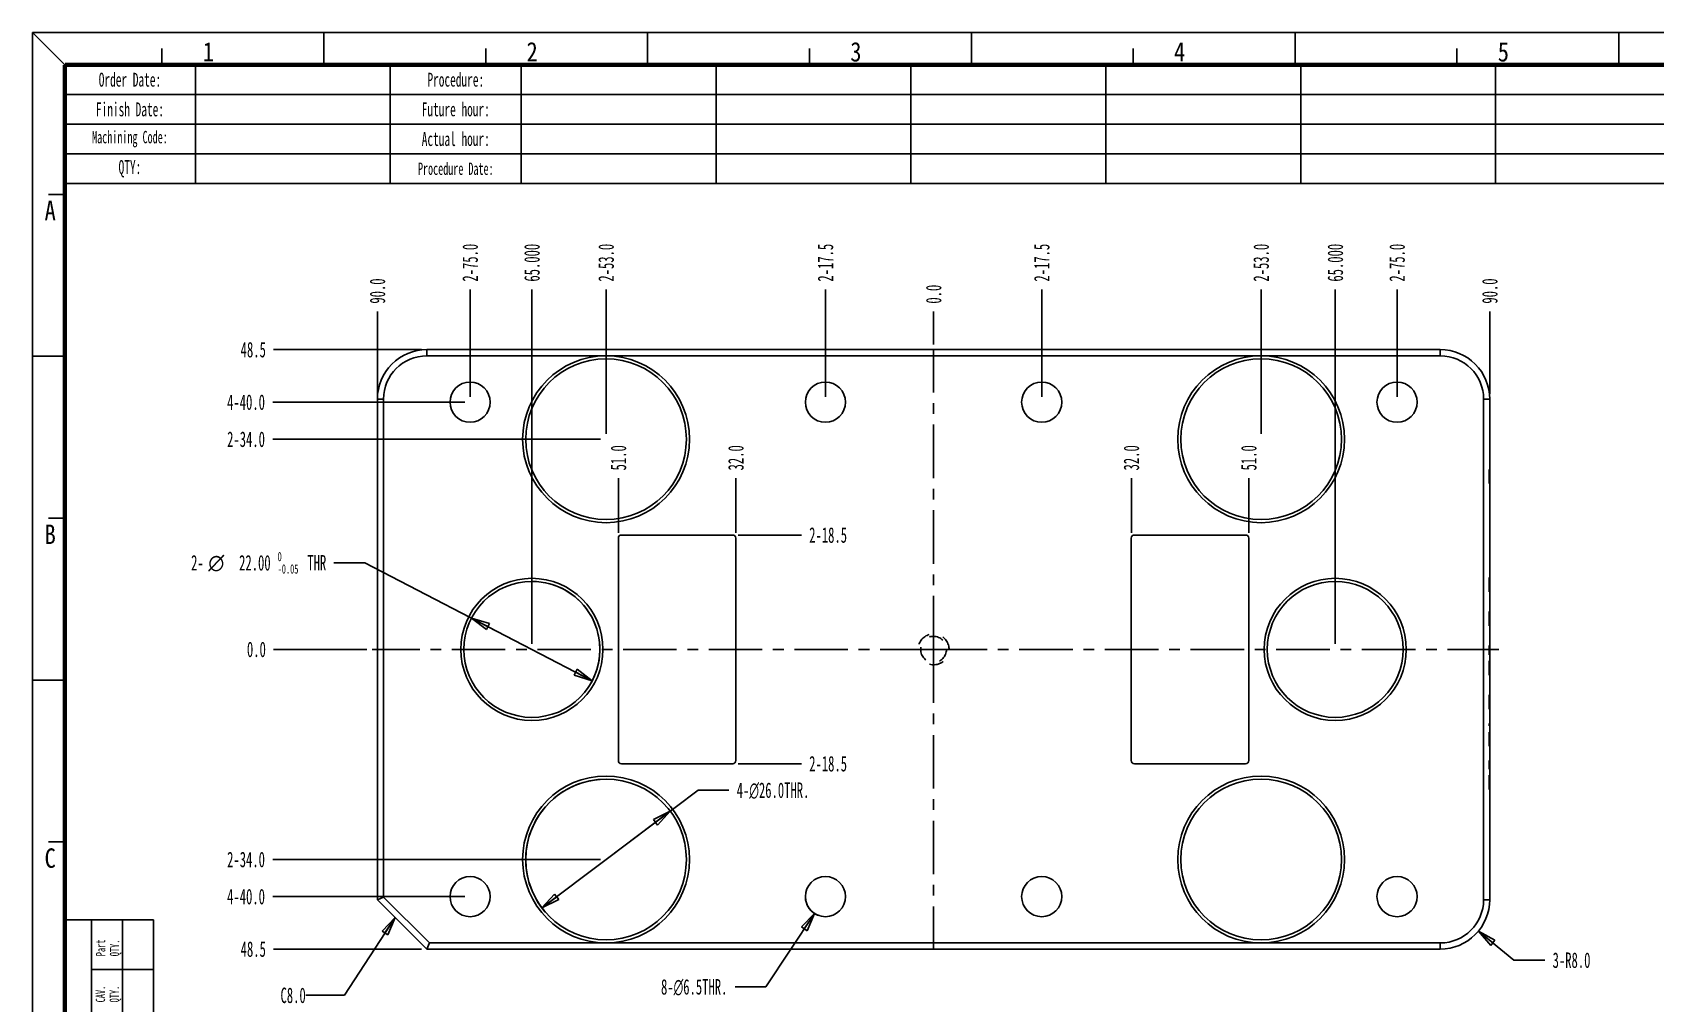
# Model space of a CAD drawing. Header units: millimetres. Extents: x 12 to 416, y 8 to 293.
# Drawn here: x 12.2 to 274.9, y 135.9 to 293.1 of the extents above; entities that cross this region are included whole.
import ezdxf
from ezdxf.enums import TextEntityAlignment as Align

# ---------------------------------------------------------------- set-up
doc = ezdxf.new("R2010")
doc.units = ezdxf.units.MM
doc.header["$LTSCALE"] = 23.1
doc.linetypes.add('CENTER', pattern=[0.6, 0.375, -0.075, 0.075, -0.075])
doc.linetypes.add('HIDDEN', pattern=[0.2, 0.1, -0.1])
doc.layers.get('0').update_dxf_attribs({"linetype": 'CONTINUOUS'})
for name, color, linetype in [('AXIS', 7, 'CONTINUOUS'), ('DEFAULT_2', 4, 'HIDDEN'), ('DIM', 7, 'CONTINUOUS'), ('NOTE', 7, 'CONTINUOUS')]:
    doc.layers.add(name, color=color, linetype=linetype)
doc.styles.get("Standard").update_dxf_attribs({"font": 'txt', "width": 0.6})
doc.styles.add('TEXTSTYLE_2', font='gdt', dxfattribs={"width": 0.6})
doc.styles.add('TEXTSTYLE_5', font='txt', dxfattribs={"width": 0.85})
doc.dimstyles.new('DIMSTYLE_1', dxfattribs={"dimtxt": 2.5, "dimasz": 3, "dimexe": 1.75, "dimexo": 0.875, "dimtad": 0, "dimtih": 1, "dimtoh": 1, "dimdec": 1, "dimzin": 0, "dimdsep": 46, "dimtxsty": 'STANDARD', "dimblk": 'CLOSED', "dimblk1": 'CLOSED', "dimblk2": 'CLOSED', "dimcen": 0.09, "dimadec": 0, "dimazin": 0, "dimtp": 0.3, "dimtm": 0.3, "dimtfac": 1, "dimtdec": 1, "dimtofl": 0, "dimtmove": 0, "dimatfit": 3, "dimldrblk": 'CLOSED', "dimfxl": 1, "dimtolj": 1, "dimtzin": 0, "dimarcsym": 0})
doc.dimstyles.new('DIMSTYLE_2', dxfattribs={"dimtxt": 2.5, "dimasz": 3, "dimexe": 1.75, "dimexo": 0.875, "dimtad": 0, "dimtih": 1, "dimtoh": 1, "dimdec": 1, "dimzin": 0, "dimdsep": 46, "dimtxsty": 'STANDARD', "dimblk": 'CLOSED', "dimblk1": 'CLOSED', "dimblk2": 'CLOSED', "dimcen": 0.09, "dimadec": 0, "dimazin": 0, "dimtp": 0.1, "dimtm": 0.1, "dimtfac": 1, "dimtdec": 1, "dimtofl": 0, "dimtmove": 0, "dimatfit": 3, "dimldrblk": 'CLOSED', "dimfxl": 1, "dimtolj": 1, "dimtzin": 0, "dimarcsym": 0})
doc.dimstyles.new('DIMSTYLE_3', dxfattribs={"dimtxt": 2.5, "dimasz": 3, "dimexe": 1.75, "dimexo": 0.875, "dimtad": 0, "dimtih": 1, "dimtoh": 1, "dimdec": 1, "dimzin": 0, "dimdsep": 46, "dimtxsty": 'STANDARD', "dimblk": 'CLOSED', "dimblk1": 'CLOSED', "dimblk2": 'CLOSED', "dimcen": 0.09, "dimadec": 0, "dimazin": 0, "dimtp": 0.2, "dimtm": 0.2, "dimtfac": 1, "dimtdec": 1, "dimtofl": 0, "dimtmove": 0, "dimatfit": 3, "dimldrblk": 'CLOSED', "dimfxl": 1, "dimtolj": 1, "dimtzin": 0, "dimarcsym": 0})
doc.dimstyles.new('DIMSTYLE_4', dxfattribs={"dimtxt": 2.5, "dimasz": 3, "dimexe": 1.75, "dimexo": 0.875, "dimtad": 0, "dimtih": 1, "dimtoh": 1, "dimdec": 3, "dimzin": 0, "dimdsep": 46, "dimtxsty": 'STANDARD', "dimblk": 'CLOSED', "dimblk1": 'CLOSED', "dimblk2": 'CLOSED', "dimcen": 0.09, "dimadec": 0, "dimazin": 0, "dimtp": 0.3, "dimtm": 0.3, "dimtfac": 1, "dimtdec": 3, "dimtofl": 0, "dimtmove": 0, "dimatfit": 3, "dimldrblk": 'CLOSED', "dimfxl": 1, "dimtolj": 1, "dimtzin": 0, "dimarcsym": 0})
doc.dimstyles.new('DIMSTYLE_5', dxfattribs={"dimtxt": 2.5, "dimasz": 3, "dimexe": 1.75, "dimexo": 0.875, "dimtad": 1, "dimdec": 1, "dimzin": 0, "dimdsep": 46, "dimtxsty": 'STANDARD', "dimblk": 'CLOSED', "dimblk1": 'CLOSED', "dimblk2": 'CLOSED', "dimcen": 0.09, "dimadec": 0, "dimazin": 0, "dimtp": 0.2, "dimtm": 0.2, "dimtfac": 1, "dimtdec": 1, "dimtofl": 0, "dimtmove": 0, "dimatfit": 3, "dimldrblk": 'CLOSED', "dimfxl": 1, "dimtolj": 1, "dimtzin": 0, "dimarcsym": 0})
doc.dimstyles.new('DIMSTYLE_6', dxfattribs={"dimtxt": 2.5, "dimasz": 3, "dimexe": 1.75, "dimexo": 0.875, "dimtad": 1, "dimdec": 1, "dimzin": 0, "dimdsep": 46, "dimtxsty": 'STANDARD', "dimblk": 'CLOSED', "dimblk1": 'CLOSED', "dimblk2": 'CLOSED', "dimcen": 0.09, "dimadec": 0, "dimazin": 0, "dimtp": 0.2, "dimtm": 0.2, "dimtfac": 1, "dimtdec": 1, "dimtofl": 0, "dimtmove": 0, "dimatfit": 3, "dimldrblk": 'CLOSED', "dimfxl": 1, "dimtolj": 1, "dimtzin": 0, "dimarcsym": 0})
doc.dimstyles.new('DIMSTYLE_7', dxfattribs={"dimtxt": 2.5, "dimasz": 3, "dimexe": 1.75, "dimexo": 0.875, "dimtad": 1, "dimzin": 0, "dimdsep": 46, "dimtxsty": 'STANDARD', "dimblk": 'CLOSED', "dimblk1": 'CLOSED', "dimblk2": 'CLOSED', "dimcen": 0.09, "dimadec": 0, "dimazin": 0, "dimtol": 1, "dimtm": 0.05, "dimtfac": 0.6, "dimtofl": 0, "dimtmove": 0, "dimatfit": 3, "dimldrblk": 'CLOSED', "dimfxl": 1, "dimtolj": 1, "dimtzin": 0, "dimarcsym": 0})
doc.dimstyles.get("Standard").update_dxf_attribs({"dimtxt": 2.5, "dimasz": 3, "dimexe": 1.75, "dimexo": 0.875, "dimtad": 1, "dimdec": 3, "dimzin": 0, "dimdsep": 46, "dimtxsty": 'STANDARD', "dimblk": 'CLOSED', "dimblk1": 'CLOSED', "dimblk2": 'CLOSED', "dimcen": 0.09, "dimadec": 0, "dimazin": 0, "dimtol": 1, "dimtp": 0.001, "dimtm": 0.001, "dimtfac": 1, "dimtdec": 3, "dimtofl": 0, "dimtmove": 0, "dimatfit": 3, "dimldrblk": 'CLOSED', "dimfxl": 1, "dimtolj": 1, "dimtzin": 0, "dimarcsym": 0})

# ---------------------------------------------------------------- blocks, each defined once
blk = doc.blocks.new('*D1')
at = {"layer": 'DIM', "color": 2, "linetype": 'Continuous'}
blk.add_line((75.15, 241.74), (51.23, 241.74), dxfattribs=at)
at = {"layer": 'DIM', "color": 2, "linetype": 'Continuous', "insert": (49.98, 242.99), "char_height": 2.5, "width": 6, "attachment_point": 3, "line_spacing_factor": 0.9}
blk.add_mtext('48.5', dxfattribs=at)
blk = doc.blocks.new('_CLOSED')
at = {"color": 0, "linetype": 'ByBlock'}
for p, q in [((0, 0), (-1, 0.183)), ((-1, 0.183), (-1, -0.183)), ((-1, -0.183), (0, 0)), ((-1, 0), (0, 0))]:
    blk.add_line(p, q, dxfattribs=at)
blk = doc.blocks.new('*D2')
at = {"layer": 'DIM', "color": 2, "linetype": 'Continuous'}
blk.add_line((66.31, 193.24), (51.23, 193.24), dxfattribs=at)
at = {"layer": 'DIM', "color": 2, "linetype": 'Continuous', "insert": (49.98, 194.49), "char_height": 2.5, "width": 4.5, "attachment_point": 3, "line_spacing_factor": 0.9}
blk.add_mtext('0.0', dxfattribs=at)
blk = doc.blocks.new('*D3')
at = {"layer": 'DIM', "color": 2, "linetype": 'Continuous'}
blk.add_line((75.15, 144.74), (51.23, 144.74), dxfattribs=at)
at = {"layer": 'DIM', "color": 2, "linetype": 'Continuous', "insert": (49.98, 145.99), "char_height": 2.5, "width": 6, "attachment_point": 3, "line_spacing_factor": 0.9}
blk.add_mtext('48.5', dxfattribs=at)
blk = doc.blocks.new('*D4')
at = {"layer": 'DIM', "color": 2, "linetype": 'Continuous'}
blk.add_line((82.15, 233.24), (51.08, 233.24), dxfattribs=at)
at = {"layer": 'DIM', "color": 2, "linetype": 'Continuous', "insert": (49.83, 234.49), "char_height": 2.5, "width": 9, "attachment_point": 3, "line_spacing_factor": 0.9}
blk.add_mtext('4-40.0', dxfattribs=at)
blk = doc.blocks.new('*D5')
at = {"layer": 'DIM', "color": 2, "linetype": 'Continuous'}
blk.add_line((104.15, 227.24), (51.08, 227.24), dxfattribs=at)
at = {"layer": 'DIM', "color": 2, "linetype": 'Continuous', "insert": (49.83, 228.49), "char_height": 2.5, "width": 9, "attachment_point": 3, "line_spacing_factor": 0.9}
blk.add_mtext('2-34.0', dxfattribs=at)
blk = doc.blocks.new('*D6')
at = {"layer": 'DIM', "color": 2, "linetype": 'Continuous'}
blk.add_line((104.15, 159.24), (51.08, 159.24), dxfattribs=at)
at = {"layer": 'DIM', "color": 2, "linetype": 'Continuous', "insert": (49.83, 160.49), "char_height": 2.5, "width": 9, "attachment_point": 3, "line_spacing_factor": 0.9}
blk.add_mtext('2-34.0', dxfattribs=at)
blk = doc.blocks.new('*D7')
at = {"layer": 'DIM', "color": 2, "linetype": 'Continuous'}
blk.add_line((82.15, 153.24), (51.08, 153.24), dxfattribs=at)
at = {"layer": 'DIM', "color": 2, "linetype": 'Continuous', "insert": (49.83, 154.49), "char_height": 2.5, "width": 9, "attachment_point": 3, "line_spacing_factor": 0.9}
blk.add_mtext('4-40.0', dxfattribs=at)
blk = doc.blocks.new('*D8')
at = {"layer": 'DIM', "color": 2, "linetype": 'Continuous'}
blk.add_line((68.03, 234.61), (68.03, 247.93), dxfattribs=at)
at = {"layer": 'DIM', "color": 2, "linetype": 'Continuous', "insert": (66.78, 249.18), "char_height": 2.5, "width": 6, "attachment_point": 1, "rotation": 90, "line_spacing_factor": 0.9}
blk.add_mtext('90.0', dxfattribs=at)
blk = doc.blocks.new('*D9')
at = {"layer": 'DIM', "color": 2, "linetype": 'Continuous'}
blk.add_line((158.03, 242.55), (158.03, 247.93), dxfattribs=at)
at = {"layer": 'DIM', "color": 2, "linetype": 'Continuous', "insert": (156.78, 249.18), "char_height": 2.5, "width": 4.5, "attachment_point": 1, "rotation": 90, "line_spacing_factor": 0.9}
blk.add_mtext('0.0', dxfattribs=at)
blk = doc.blocks.new('*D10')
at = {"layer": 'DIM', "color": 2, "linetype": 'Continuous'}
blk.add_line((248.03, 234.61), (248.03, 247.93), dxfattribs=at)
at = {"layer": 'DIM', "color": 2, "linetype": 'Continuous', "insert": (246.78, 249.18), "char_height": 2.5, "width": 6, "attachment_point": 1, "rotation": 90, "line_spacing_factor": 0.9}
blk.add_mtext('90.0', dxfattribs=at)
blk = doc.blocks.new('*D11')
at = {"layer": 'DIM', "color": 2, "linetype": 'Continuous'}
blk.add_line((233.03, 234.11), (233.03, 251.49), dxfattribs=at)
at = {"layer": 'DIM', "color": 2, "linetype": 'Continuous', "insert": (231.78, 252.74), "char_height": 2.5, "width": 9, "attachment_point": 1, "rotation": 90, "line_spacing_factor": 0.9}
blk.add_mtext('2-75.0', dxfattribs=at)
blk = doc.blocks.new('*D12')
at = {"layer": 'DIM', "color": 2, "linetype": 'Continuous'}
blk.add_line((211.03, 228.11), (211.03, 251.49), dxfattribs=at)
at = {"layer": 'DIM', "color": 2, "linetype": 'Continuous', "insert": (209.78, 252.74), "char_height": 2.5, "width": 9, "attachment_point": 1, "rotation": 90, "line_spacing_factor": 0.9}
blk.add_mtext('2-53.0', dxfattribs=at)
blk = doc.blocks.new('*D13')
at = {"layer": 'DIM', "color": 2, "linetype": 'Continuous'}
blk.add_line((175.53, 234.11), (175.53, 251.49), dxfattribs=at)
at = {"layer": 'DIM', "color": 2, "linetype": 'Continuous', "insert": (174.28, 252.74), "char_height": 2.5, "width": 9, "attachment_point": 1, "rotation": 90, "line_spacing_factor": 0.9}
blk.add_mtext('2-17.5', dxfattribs=at)
blk = doc.blocks.new('*D14')
at = {"layer": 'DIM', "color": 2, "linetype": 'Continuous'}
blk.add_line((140.53, 234.11), (140.53, 251.49), dxfattribs=at)
at = {"layer": 'DIM', "color": 2, "linetype": 'Continuous', "insert": (139.28, 252.74), "char_height": 2.5, "width": 9, "attachment_point": 1, "rotation": 90, "line_spacing_factor": 0.9}
blk.add_mtext('2-17.5', dxfattribs=at)
blk = doc.blocks.new('*D15')
at = {"layer": 'DIM', "color": 2, "linetype": 'Continuous'}
blk.add_line((105.03, 228.11), (105.03, 251.49), dxfattribs=at)
at = {"layer": 'DIM', "color": 2, "linetype": 'Continuous', "insert": (103.78, 252.74), "char_height": 2.5, "width": 9, "attachment_point": 1, "rotation": 90, "line_spacing_factor": 0.9}
blk.add_mtext('2-53.0', dxfattribs=at)
blk = doc.blocks.new('*D16')
at = {"layer": 'DIM', "color": 2, "linetype": 'Continuous'}
blk.add_line((93.03, 194.11), (93.03, 251.49), dxfattribs=at)
at = {"layer": 'DIM', "color": 2, "linetype": 'Continuous', "insert": (91.78, 252.74), "char_height": 2.5, "width": 9, "attachment_point": 1, "rotation": 90, "line_spacing_factor": 0.9}
blk.add_mtext('65.000', dxfattribs=at)
blk = doc.blocks.new('*D17')
at = {"layer": 'DIM', "color": 2, "linetype": 'Continuous'}
blk.add_line((83.03, 234.11), (83.03, 251.49), dxfattribs=at)
at = {"layer": 'DIM', "color": 2, "linetype": 'Continuous', "insert": (81.78, 252.74), "char_height": 2.5, "width": 9, "attachment_point": 1, "rotation": 90, "line_spacing_factor": 0.9}
blk.add_mtext('2-75.0', dxfattribs=at)
blk = doc.blocks.new('*D18')
at = {"layer": 'DIM', "color": 2, "linetype": 'Continuous'}
blk.add_line((223.03, 194.11), (223.03, 251.49), dxfattribs=at)
at = {"layer": 'DIM', "color": 2, "linetype": 'Continuous', "insert": (221.78, 252.74), "char_height": 2.5, "width": 9, "attachment_point": 1, "rotation": 90, "line_spacing_factor": 0.9}
blk.add_mtext('65.000', dxfattribs=at)
blk = doc.blocks.new('*D19')
at = {"layer": 'DIM', "color": 2, "linetype": 'Continuous'}
for p, q in [((246.21, 147.66), (251.95, 142.95)), ((251.95, 142.95), (256.95, 142.95))]:
    blk.add_line(p, q, dxfattribs=at)
at = {"layer": 'DIM', "color": 2, "linetype": 'Continuous', "xscale": 3, "yscale": 3, "zscale": 3, "rotation": 140.6232138818}
blk.add_blockref('_CLOSED', (246.21, 147.66), dxfattribs=at)
at = {"layer": 'DIM', "color": 2, "linetype": 'Continuous', "insert": (258.2, 144.2), "char_height": 2.5, "width": 9, "attachment_point": 1, "line_spacing_factor": 0.9}
blk.add_mtext('3-R8.0', dxfattribs=at)
blk = doc.blocks.new('*D20')
at = {"layer": 'DIM', "color": 2, "linetype": 'Continuous'}
for p, q in [((138.74, 150.52), (130.91, 138.63)), ((130.91, 138.63), (125.91, 138.63))]:
    blk.add_line(p, q, dxfattribs=at)
at = {"layer": 'DIM', "color": 2, "linetype": 'Continuous', "xscale": 3, "yscale": 3, "zscale": 3, "rotation": 56.6197463399}
blk.add_blockref('_CLOSED', (138.74, 150.52), dxfattribs=at)
at = {"layer": 'DIM', "color": 2, "linetype": 'Continuous', "insert": (124.66, 139.88), "char_height": 2.5, "width": 16.8333, "attachment_point": 3, "line_spacing_factor": 0.9}
blk.add_mtext('8-\\Fgdt;{\\Fgdt;n}\\Ftxt;6.5THR.', dxfattribs=at)
blk = doc.blocks.new('*D21')
at = {"layer": 'DIM', "color": 2, "linetype": 'Continuous'}
for p, q in [((105.03, 159.24), (119.92, 170.45)), ((119.92, 170.45), (124.92, 170.45)), ((115.41, 167.06), (105.03, 159.24)), ((94.64, 151.41), (105.03, 159.24))]:
    blk.add_line(p, q, dxfattribs=at)
at = {"layer": 'DIM', "color": 2, "linetype": 'Continuous', "xscale": 3, "yscale": 3, "zscale": 3}
for p, rotation in [((115.41, 167.06), 36.9884905865), ((94.64, 151.41), 216.9884905865)]:
    blk.add_blockref('_CLOSED', p, dxfattribs=dict(at, rotation=rotation))
at = {"layer": 'DIM', "color": 2, "linetype": 'Continuous', "insert": (126.17, 171.7), "char_height": 2.5, "width": 18.3333, "attachment_point": 1, "line_spacing_factor": 0.9}
blk.add_mtext('4-\\Fgdt;{\\Fgdt;n}\\Ftxt;26.0THR.', dxfattribs=at)
blk = doc.blocks.new('*D22')
at = {"layer": 'DIM', "color": 2, "linetype": 'Continuous'}
for p, q in [((66, 207.25), (61, 207.25)), ((93.03, 193.24), (66, 207.25)), ((83.26, 198.3), (93.03, 193.24)), ((102.79, 188.17), (93.03, 193.24))]:
    blk.add_line(p, q, dxfattribs=at)
at = {"layer": 'DIM', "color": 2, "linetype": 'Continuous', "xscale": 3, "yscale": 3, "zscale": 3}
for p, rotation in [((83.26, 198.3), 152.5930164282), ((102.79, 188.17), 332.5930164282)]:
    blk.add_blockref('_CLOSED', p, dxfattribs=dict(at, rotation=rotation))
at = {"layer": 'DIM', "color": 2, "linetype": 'Continuous', "width": 0.6}
for s, height, p in [('2-', 2.5, (39.92, 206)), ('22.00', 2.5, (50.75, 206)), (' 0', 1.5, (52.55, 207.5)), ('THR', 2.5, (59.75, 206)), ('-0.05', 1.5, (55.25, 205.5))]:
    blk.add_text(s, height=height, dxfattribs=at).set_placement(p, align=Align.RIGHT)
at = {"layer": 'DIM', "color": 2, "linetype": 'Continuous', "style": 'TEXTSTYLE_2'}
blk.add_text('n', height=2.5, dxfattribs=at).set_placement((43.25, 206), align=Align.RIGHT)
blk = doc.blocks.new('*D24')
at = {"layer": 'DIM', "color": 2, "linetype": 'Continuous'}
blk.add_line((107.03, 212.11), (107.03, 220.94), dxfattribs=at)
at = {"layer": 'DIM', "color": 2, "linetype": 'Continuous', "insert": (105.78, 222.19), "char_height": 2.5, "width": 6, "attachment_point": 1, "rotation": 90, "line_spacing_factor": 0.9}
blk.add_mtext('51.0', dxfattribs=at)
blk = doc.blocks.new('*D25')
at = {"layer": 'DIM', "color": 2, "linetype": 'Continuous'}
blk.add_line((126.03, 212.11), (126.03, 220.94), dxfattribs=at)
at = {"layer": 'DIM', "color": 2, "linetype": 'Continuous', "insert": (124.78, 222.19), "char_height": 2.5, "width": 6, "attachment_point": 1, "rotation": 90, "line_spacing_factor": 0.9}
blk.add_mtext('32.0', dxfattribs=at)
blk = doc.blocks.new('*D26')
at = {"layer": 'DIM', "color": 2, "linetype": 'Continuous'}
blk.add_line((190.03, 212.11), (190.03, 220.94), dxfattribs=at)
at = {"layer": 'DIM', "color": 2, "linetype": 'Continuous', "insert": (188.78, 222.19), "char_height": 2.5, "width": 6, "attachment_point": 1, "rotation": 90, "line_spacing_factor": 0.9}
blk.add_mtext('32.0', dxfattribs=at)
blk = doc.blocks.new('*D27')
at = {"layer": 'DIM', "color": 2, "linetype": 'Continuous'}
blk.add_line((209.03, 212.11), (209.03, 220.94), dxfattribs=at)
at = {"layer": 'DIM', "color": 2, "linetype": 'Continuous', "insert": (207.78, 222.19), "char_height": 2.5, "width": 6, "attachment_point": 1, "rotation": 90, "line_spacing_factor": 0.9}
blk.add_mtext('51.0', dxfattribs=at)
blk = doc.blocks.new('*D28')
at = {"layer": 'DIM', "color": 2, "linetype": 'Continuous'}
blk.add_line((126.4, 174.74), (136.65, 174.74), dxfattribs=at)
at = {"layer": 'DIM', "color": 2, "linetype": 'Continuous', "insert": (137.9, 175.99), "char_height": 2.5, "width": 9, "attachment_point": 1, "line_spacing_factor": 0.9}
blk.add_mtext('2-18.5', dxfattribs=at)
blk = doc.blocks.new('*D29')
at = {"layer": 'DIM', "color": 2, "linetype": 'Continuous'}
blk.add_line((126.4, 211.74), (136.65, 211.74), dxfattribs=at)
at = {"layer": 'DIM', "color": 2, "linetype": 'Continuous', "insert": (137.9, 212.99), "char_height": 2.5, "width": 9, "attachment_point": 1, "line_spacing_factor": 0.9}
blk.add_mtext('2-18.5', dxfattribs=at)
blk = doc.blocks.new('*T30')
at = {"color": 0, "linetype": 'ByBlock', "lineweight": -2}
for p, q in [((0, 0), (392.97, 0)), ((0, 0), (0, -19.2)), ((21.2, 0), (21.2, -19.2)), ((52.73, 0), (52.73, -19.2)), ((73.93, 0), (73.93, -19.2)), ((105.46, 0), (105.46, -19.2)), ((136.99, 0), (136.99, -19.2)), ((168.52, 0), (168.52, -19.2)), ((200.05, 0), (200.05, -19.2)), ((231.58, 0), (231.58, -19.2)), ((263.11, 0), (263.11, -19.2)), ((294.64, 0), (294.64, -19.2)), ((326.17, 0), (326.17, -19.2)), ((392.97, 0), (392.97, -19.2)), ((0, -4.8), (326.17, -4.8)), ((0, -9.6), (326.17, -9.6)), ((0, -14.4), (326.17, -14.4)), ((0, -19.2), (392.97, -19.2))]:
    blk.add_line(p, q, dxfattribs=at)
at = {"color": 0, "linetype": 'Continuous'}
for s, insert, char_height, width, attachment_point in [('  Remark:   ', (326.23, -0.06), 3, 66.68, 1), ('Finish Date:', (10.6, -7.2), 2.25, 21.08, 5), ('Future hour:', (63.33, -7.2), 2.25, 21.08, 5), ('Machining Code:', (10.6, -12), 2, 21.08, 5), ('Actual hour:', (63.33, -12), 2.25, 21.08, 5), ('QTY:', (10.6, -16.8), 2.25, 21.08, 5), ('Procedure Date:', (63.33, -16.8), 2, 21.08, 5)]:
    blk.add_mtext(s, dxfattribs=dict(at, insert=insert, char_height=char_height, width=width, attachment_point=attachment_point))
at = {"color": 0, "linetype": 'Continuous', "char_height": 2.25, "width": 21.08, "attachment_point": 5, "line_spacing_factor": 0.9}
for s, insert in [('Order Date: ', (10.6, -2.4)), ('Procedure:', (63.33, -2.4))]:
    blk.add_mtext(s, dxfattribs=dict(at, insert=insert))
blk = doc.blocks.new('*T32')
at = {"color": 0, "linetype": 'ByBlock', "lineweight": -2}
for p, q in [((0, 0), (14.105, 0)), ((0, 0), (0, -135.975)), ((4.095, 0), (4.095, -93.45)), ((9.1, 0), (9.1, -135.975)), ((14.105, 0), (14.105, -135.975)), ((4.095, -8.05), (14.105, -8.05)), ((4.095, -16.1), (14.105, -16.1)), ((0, -46.725), (14.105, -46.725)), ((4.095, -54.775), (14.105, -54.775)), ((4.095, -62.825), (14.105, -62.825)), ((0, -93.45), (14.105, -93.45)), ((0, -104.65), (14.105, -104.65)), ((0, -124.775), (14.105, -124.775)), ((0, -135.975), (14.105, -135.975))]:
    blk.add_line(p, q, dxfattribs=at)

msp = doc.modelspace()

# ---------------------------------------------------------------- linework, layer by layer
at = {"color": 7, "linetype": 'Continuous'}
for p, q in [((17.4472, 287.8187), (12.2082, 293.0577)), ((12.216, 293.0561), (12.216, 8.0571)), ((415.3445, 293.0561), (12.216, 293.0561)), ((59.3588, 287.8187), (59.3588, 293.0577)), ((111.7482, 287.8187), (111.7482, 293.0577)), ((164.1377, 287.8187), (164.1377, 293.0577)), ((216.5272, 287.8187), (216.5272, 293.0577)), ((268.9167, 287.8187), (268.9167, 293.0577)), ((33.164, 287.8187), (33.164, 290.4382)), ((85.5535, 287.8187), (85.5535, 290.4382)), ((137.943, 287.8187), (137.943, 290.4382)), ((190.3325, 287.8187), (190.3325, 290.4382)), ((242.7219, 287.8187), (242.7219, 290.4382)), ((17.4472, 266.8629), (14.8277, 266.8629)), ((76.0279, 240.7355), (76.0279, 241.7355)), ((240.0279, 241.7355), (76.0279, 241.7355)), ((240.0279, 241.7355), (240.0279, 240.7355)), ((17.4472, 240.6682), (12.2082, 240.6682)), ((240.0279, 240.7355), (76.0279, 240.7355)), ((68.0279, 233.7355), (68.0279, 152.7355)), ((68.0279, 233.7355), (69.0279, 233.7355)), ((69.0279, 233.7355), (69.0279, 153.1497)), ((247.0279, 233.7355), (248.0279, 233.7355)), ((247.0279, 152.7355), (247.0279, 233.7355)), ((248.0279, 152.7355), (248.0279, 233.7355)), ((17.4472, 214.4734), (14.8277, 214.4734)), ((107.0279, 175.2355), (107.0279, 211.2355)), ((107.5279, 211.7355), (125.5279, 211.7355)), ((126.0279, 211.2355), (126.0279, 175.2355)), ((190.0279, 175.2355), (190.0279, 211.2355)), ((190.5279, 211.7355), (208.5279, 211.7355)), ((209.0279, 211.2355), (209.0279, 175.2355)), ((17.4472, 188.2787), (12.2082, 188.2787)), ((125.5279, 174.7355), (107.5279, 174.7355)), ((208.5279, 174.7355), (190.5279, 174.7355)), ((17.4472, 162.084), (14.8277, 162.084)), ((68.0279, 152.7355), (69.0279, 153.1497)), ((68.0279, 152.7355), (76.0279, 144.7355)), ((76.4421, 145.7355), (69.0279, 153.1497)), ((248.0279, 152.7355), (247.0279, 152.7355)), ((76.0279, 144.7355), (76.4421, 145.7355)), ((76.0279, 144.7355), (240.0279, 144.7355)), ((76.4421, 145.7355), (240.0279, 145.7355)), ((240.0279, 145.7355), (240.0279, 144.7355))]:
    msp.add_line(p, q, dxfattribs=at)
at = {"color": 7, "linetype": 'Continuous', "const_width": 0.7}
for points in [[(17.4472, 287.8187), (17.4472, 13.2978)], [(410.3683, 287.8187), (17.4472, 287.8187)]]:
    msp.add_lwpolyline(points, dxfattribs=at)
at = {"color": 7, "linetype": 'Continuous'}
for centre, radius in [((105.0279, 227.2355), 13.5), ((105.0279, 227.2355), 13), ((211.0279, 227.2355), 13.5), ((211.0279, 227.2355), 13), ((83.0279, 233.2355), 3.25), ((140.5279, 233.2355), 3.25), ((175.5279, 233.2355), 3.25), ((233.0279, 233.2355), 3.25), ((93.0279, 193.2355), 11.5), ((93.0279, 193.2355), 11), ((223.0279, 193.2355), 11.5), ((223.0279, 193.2355), 11), ((105.0279, 159.2355), 13.5), ((105.0279, 159.2355), 13), ((211.0279, 159.2355), 13.5), ((211.0279, 159.2355), 13), ((83.0279, 153.2355), 3.25), ((140.5279, 153.2355), 3.25), ((175.5279, 153.2355), 3.25), ((233.0279, 153.2355), 3.25)]:
    msp.add_circle(centre, radius, dxfattribs=at)
for centre, radius, start, end in [((76.0279, 233.7355), 8, 89.999999, 180.000001), ((240.0279, 233.7355), 8, 359.999999, 90.000001), ((76.0279, 233.7355), 7, 90, 180), ((240.0279, 233.7355), 7, 0, 90), ((107.5279, 211.2355), 0.5, 90, 180), ((125.5279, 211.2355), 0.5, 0, 90), ((190.5279, 211.2355), 0.5, 90, 180), ((208.5279, 211.2355), 0.5, 0, 90), ((107.5279, 175.2355), 0.5, 180, 270), ((125.5279, 175.2355), 0.5, 270, 360), ((190.5279, 175.2355), 0.5, 180, 270), ((208.5279, 175.2355), 0.5, 270, 360), ((240.0279, 152.7355), 8, 270, 0.000001), ((240.0279, 152.7355), 7, 270, 0)]:
    msp.add_arc(centre, radius, start, end, dxfattribs=at)
at = {"layer": 'AXIS', "color": 1, "linetype": 'CENTER'}
for q in [(158.0279, 241.6775), (67.1881, 193.2355), (158.0279, 144.7934), (249.5175, 193.2355)]:
    msp.add_line((158.0279, 193.2355), q, dxfattribs=at)
at = {"layer": 'DEFAULT_2', "color": 4, "linetype": 'HIDDEN'}
for p, q in [((248.0279, 222.3605), (247.9279, 222.3605)), ((247.9279, 222.3605), (247.9279, 217.8605)), ((248.0279, 222.1105), (247.9279, 222.1105)), ((248.0279, 221.9855), (247.9279, 221.9855)), ((248.0279, 221.7355), (247.9279, 221.7355)), ((248.0279, 221.6105), (247.9279, 221.6105)), ((248.0279, 221.4855), (247.9279, 221.4855)), ((248.0279, 221.3605), (247.9279, 221.3605)), ((248.0279, 221.2355), (247.9279, 221.2355)), ((248.0279, 221.1105), (247.9279, 221.1105)), ((248.0279, 220.9855), (247.9279, 220.9855)), ((248.0279, 220.8605), (247.9279, 220.8605)), ((248.0279, 220.6105), (247.9279, 220.6105)), ((248.0279, 220.4855), (247.9279, 220.4855)), ((248.0279, 220.3605), (247.9279, 220.3605)), ((248.0279, 219.8605), (247.9279, 219.8605)), ((248.0279, 219.7355), (247.9279, 219.7355)), ((248.0279, 219.3605), (247.9279, 219.3605)), ((248.0279, 219.2355), (247.9279, 219.2355)), ((248.0279, 218.9855), (247.9279, 218.9855)), ((248.0279, 218.7355), (247.9279, 218.7355)), ((248.0279, 218.6105), (247.9279, 218.6105)), ((248.0279, 218.4855), (247.9279, 218.4855)), ((248.0279, 218.2355), (247.9279, 218.2355)), ((248.0279, 217.9855), (247.9279, 217.9855)), ((248.0279, 217.8605), (247.9279, 217.8605)), ((248.0279, 204.8605), (247.9279, 204.8605)), ((247.9279, 204.8605), (247.9279, 200.3605)), ((248.0279, 204.7355), (247.9279, 204.7355)), ((248.0279, 204.6105), (247.9279, 204.6105)), ((248.0279, 204.3605), (247.9279, 204.3605)), ((248.0279, 204.2355), (247.9279, 204.2355)), ((248.0279, 204.1105), (247.9279, 204.1105)), ((248.0279, 203.9855), (247.9279, 203.9855)), ((248.0279, 203.6105), (247.9279, 203.6105)), ((248.0279, 203.3605), (247.9279, 203.3605)), ((248.0279, 203.2355), (247.9279, 203.2355)), ((248.0279, 202.6105), (247.9279, 202.6105)), ((248.0279, 201.9855), (247.9279, 201.9855)), ((248.0279, 201.8605), (247.9279, 201.8605)), ((248.0279, 201.6105), (247.9279, 201.6105)), ((248.0279, 201.2355), (247.9279, 201.2355)), ((248.0279, 201.1105), (247.9279, 201.1105)), ((248.0279, 200.9855), (247.9279, 200.9855)), ((248.0279, 200.8605), (247.9279, 200.8605)), ((248.0279, 200.6105), (247.9279, 200.6105)), ((248.0279, 200.4855), (247.9279, 200.4855)), ((248.0279, 200.3605), (247.9279, 200.3605)), ((248.0279, 199.3605), (247.9279, 199.3605)), ((247.9279, 199.3605), (247.9279, 194.8605)), ((248.0279, 199.2355), (247.9279, 199.2355)), ((248.0279, 199.1105), (247.9279, 199.1105)), ((248.0279, 198.8605), (247.9279, 198.8605)), ((248.0279, 198.7355), (247.9279, 198.7355)), ((248.0279, 198.6105), (247.9279, 198.6105)), ((248.0279, 198.4855), (247.9279, 198.4855)), ((248.0279, 198.1105), (247.9279, 198.1105)), ((248.0279, 197.8605), (247.9279, 197.8605)), ((248.0279, 197.7355), (247.9279, 197.7355)), ((248.0279, 197.1105), (247.9279, 197.1105)), ((248.0279, 196.4855), (247.9279, 196.4855)), ((248.0279, 196.3605), (247.9279, 196.3605)), ((248.0279, 196.1105), (247.9279, 196.1105)), ((248.0279, 195.7355), (247.9279, 195.7355)), ((248.0279, 195.6105), (247.9279, 195.6105)), ((248.0279, 195.4855), (247.9279, 195.4855)), ((248.0279, 195.3605), (247.9279, 195.3605)), ((248.0279, 195.1105), (247.9279, 195.1105)), ((248.0279, 194.9855), (247.9279, 194.9855)), ((248.0279, 194.8605), (247.9279, 194.8605)), ((248.0279, 193.8605), (247.9279, 193.8605)), ((247.9279, 193.8605), (247.9279, 192.3605)), ((248.0279, 193.1105), (247.9279, 193.1105)), ((248.0279, 192.3605), (247.9279, 192.3605)), ((248.0279, 191.3605), (247.9279, 191.3605)), ((247.9279, 191.3605), (247.9279, 186.8605)), ((248.0279, 191.2355), (247.9279, 191.2355)), ((248.0279, 191.1105), (247.9279, 191.1105)), ((248.0279, 190.8605), (247.9279, 190.8605)), ((248.0279, 190.7355), (247.9279, 190.7355)), ((248.0279, 190.6105), (247.9279, 190.6105)), ((248.0279, 190.4855), (247.9279, 190.4855)), ((248.0279, 190.1105), (247.9279, 190.1105)), ((248.0279, 189.8605), (247.9279, 189.8605)), ((248.0279, 189.7355), (247.9279, 189.7355)), ((248.0279, 189.1105), (247.9279, 189.1105)), ((248.0279, 188.4855), (247.9279, 188.4855)), ((248.0279, 188.3605), (247.9279, 188.3605)), ((248.0279, 188.1105), (247.9279, 188.1105)), ((248.0279, 187.7355), (247.9279, 187.7355)), ((248.0279, 187.6105), (247.9279, 187.6105)), ((248.0279, 187.4855), (247.9279, 187.4855)), ((248.0279, 187.3605), (247.9279, 187.3605)), ((248.0279, 187.1105), (247.9279, 187.1105)), ((248.0279, 186.9855), (247.9279, 186.9855)), ((248.0279, 186.8605), (247.9279, 186.8605)), ((248.0279, 185.8605), (247.9279, 185.8605)), ((247.9279, 185.8605), (247.9279, 180.8605)), ((248.0279, 185.1105), (247.9279, 185.1105)), ((248.0279, 183.7355), (247.9279, 183.7355)), ((248.0279, 183.3605), (247.9279, 183.3605)), ((248.0279, 182.9855), (247.9279, 182.9855)), ((248.0279, 181.6105), (247.9279, 181.6105)), ((248.0279, 180.8605), (247.9279, 180.8605)), ((248.0279, 179.8605), (247.9279, 179.8605)), ((247.9279, 179.8605), (247.9279, 173.8605)), ((248.0279, 179.1105), (247.9279, 179.1105)), ((248.0279, 178.7355), (247.9279, 178.7355)), ((248.0279, 177.3605), (247.9279, 177.3605)), ((248.0279, 176.8605), (247.9279, 176.8605)), ((248.0279, 176.3605), (247.9279, 176.3605)), ((248.0279, 174.9855), (247.9279, 174.9855)), ((248.0279, 174.6105), (247.9279, 174.6105)), ((248.0279, 173.8605), (247.9279, 173.8605)), ((248.0279, 172.8605), (247.9279, 172.8605)), ((247.9279, 172.8605), (247.9279, 168.2355)), ((248.0279, 172.6105), (247.9279, 172.6105)), ((248.0279, 172.4855), (247.9279, 172.4855)), ((248.0279, 172.3605), (247.9279, 172.3605)), ((248.0279, 172.1105), (247.9279, 172.1105)), ((248.0279, 171.9855), (247.9279, 171.9855)), ((248.0279, 171.8605), (247.9279, 171.8605)), ((248.0279, 171.7355), (247.9279, 171.7355)), ((248.0279, 171.6105), (247.9279, 171.6105)), ((248.0279, 171.4855), (247.9279, 171.4855)), ((248.0279, 171.3605), (247.9279, 171.3605)), ((248.0279, 170.9855), (247.9279, 170.9855)), ((248.0279, 170.8605), (247.9279, 170.8605)), ((248.0279, 170.2355), (247.9279, 170.2355)), ((248.0279, 169.9855), (247.9279, 169.9855)), ((248.0279, 169.8605), (247.9279, 169.8605)), ((248.0279, 169.7355), (247.9279, 169.7355)), ((248.0279, 169.4855), (247.9279, 169.4855)), ((248.0279, 169.3605), (247.9279, 169.3605)), ((248.0279, 169.2355), (247.9279, 169.2355)), ((248.0279, 169.1105), (247.9279, 169.1105)), ((248.0279, 168.9855), (247.9279, 168.9855)), ((248.0279, 168.7355), (247.9279, 168.7355)), ((248.0279, 168.6105), (247.9279, 168.6105)), ((248.0279, 168.3605), (247.9279, 168.3605)), ((248.0279, 168.2355), (247.9279, 168.2355))]:
    msp.add_line(p, q, dxfattribs=at)
msp.add_circle((158.0279, 193.2355), 2.1, dxfattribs=at)
msp.add_arc((158.0279, 193.2355), 2.5, 255, 195, dxfattribs=at)
at = {"layer": 'DIM', "color": 2, "linetype": 'Continuous'}
for centre, radius, start, end in [((93.0279, 193.2355), 11, 328.044974, 90), ((105.0279, 159.2355), 13, 90, 220.839129), ((140.5279, 153.2355), 3.25, 180, 251.688234)]:
    msp.add_arc(centre, radius, start, end, dxfattribs=at)

# ---------------------------------------------------------------- block references
for name, p in [('*T30', (17.3818, 287.7958)), ('*T32', (17.6874, 149.4981))]:
    msp.add_blockref(name, p)

# ---------------------------------------------------------------- texts
at = {"color": 7, "linetype": 'Continuous', "char_height": 3.1434, "width": 2.671864, "line_spacing_factor": 0.9, "style": 'TEXTSTYLE_5'}
for s, insert, attachment_point in [('1', (40.6722, 291.5066), 2), ('2', (93.0616, 291.5066), 2), ('3', (145.4511, 291.5066), 2), ('4', (197.8406, 291.5066), 2), ('5', (250.2301, 291.5066), 2), ('A', (14.1687, 265.8151), 1), ('B', (14.1687, 213.4257), 1), ('C', (14.1687, 161.0362), 1)]:
    msp.add_mtext(s, dxfattribs=dict(at, insert=insert, attachment_point=attachment_point))
at = {"layer": 'NOTE', "color": 2, "linetype": 'Continuous', "char_height": 1.5, "width": 3.6, "attachment_point": 1, "rotation": 90, "line_spacing_factor": 0.9}
for s, insert in [('Part\\PQTY.', (22.4864, 143.5833)), ('CAV.\\PQTY.', (22.4561, 136.115))]:
    msp.add_mtext(s, dxfattribs=dict(at, insert=insert))
at = {"layer": 'NOTE', "color": 2, "linetype": 'Continuous', "insert": (56.4301, 138.511), "char_height": 2.5, "width": 6, "attachment_point": 3, "line_spacing_factor": 0.9}
msp.add_mtext('C8.0', dxfattribs=at)

# ---------------------------------------------------------------- dimensions: what is measured, and where the dimension line sits
at = {"layer": 'DIM', "color": 2, "linetype": 'Continuous'}
for feature_location, offset, dtype, origin, text, dimstyle, picture, middle in [((83.0279, 234.1105), (0, 17.3817), 1, (158.0279, 233.2355), '2-<>', 'DIMSTYLE_1', '*D17', (83.0279, 257.2422)), ((105.0279, 228.1105), (0, 23.3817), 1, (158.0279, 227.2355), '2-<>', 'DIMSTYLE_1', '*D15', (105.0279, 257.2422)), ((140.5279, 234.1105), (0, 17.3817), 1, (158.0279, 233.2355), '2-<>', 'DIMSTYLE_3', '*D14', (140.5279, 257.2422)), ((233.0279, 234.1105), (0, 17.3817), 1, (158.0279, 233.2355), '2-<>', 'DIMSTYLE_1', '*D11', (233.0279, 257.2422)), ((211.0279, 228.1105), (0, 23.3817), 1, (158.0279, 227.2355), '2-<>', 'DIMSTYLE_1', '*D12', (211.0279, 257.2422)), ((175.5279, 234.1105), (0, 17.3817), 1, (158.0279, 233.2355), '2-<>', 'DIMSTYLE_3', '*D13', (175.5279, 257.2422)), ((82.1529, 233.2355), (-31.0738, 0), 0, (83.0279, 193.2355), '4-<>', 'DIMSTYLE_1', '*D4', (45.3291, 233.2355)), ((104.1529, 227.2355), (-53.0738, 0), 0, (105.0279, 193.2355), '2-<>', 'DIMSTYLE_1', '*D5', (45.3291, 227.2355)), ((126.4029, 211.7355), (10.2449, 0), 0, (125.5279, 193.2355), '2-<>', 'DIMSTYLE_3', '*D29', (142.3978, 211.7355)), ((104.1529, 159.2355), (-53.0738, 0), 0, (105.0279, 193.2355), '2-<>', 'DIMSTYLE_1', '*D6', (45.3291, 159.2355)), ((82.1529, 153.2355), (-31.0738, 0), 0, (83.0279, 193.2355), '4-<>', 'DIMSTYLE_1', '*D7', (45.3291, 153.2355)), ((126.4029, 174.7355), (10.2449, 0), 0, (125.5279, 193.2355), '2-<>', 'DIMSTYLE_3', '*D28', (142.3978, 174.7355))]:
    dim = msp.add_ordinate_dim(feature_location=feature_location, offset=offset, dtype=dtype, origin=origin, text=text, dimstyle=dimstyle, override={"dimtad": 1, "dimtih": 0, "dimtoh": 0}, dxfattribs=at)
    dim.commit()
    dim.dimension.update_dxf_attribs({"geometry": picture, "text_midpoint": middle})
for feature_location, offset, dtype, origin, dimstyle, picture, middle in [((93.0279, 194.1105), (0, 57.3817), 1, (158.0279, 193.2355), 'DIMSTYLE_4', '*D16', (93.0279, 257.2422)), ((223.0279, 194.1105), (0, 57.3817), 1, (158.0279, 193.2355), 'DIMSTYLE_4', '*D18', (223.0279, 257.2422)), ((68.0279, 234.6105), (0, 13.3241), 1, (158.0279, 241.6775), 'DIMSTYLE_1', '*D8', (68.0279, 252.1845)), ((248.0279, 234.6105), (0, 13.3241), 1, (158.0279, 233.7355), 'DIMSTYLE_1', '*D10', (248.0279, 252.1845)), ((158.0279238861, 242.5525455307), (0, 5.3819970873), 1, (158.0279238861, 241.6775455307), 'DIMSTYLE_2', '*D9', (158.0279238861, 251.434542618)), ((75.1529, 241.7355), (-23.9182, 0), 0, (67.1881, 193.2355), 'DIMSTYLE_1', '*D1', (46.9848, 241.7355)), ((107.0279, 212.1105), (0, 8.8289), 1, (158.0279, 211.2355), 'DIMSTYLE_1', '*D24', (107.0279, 225.1894)), ((126.0279, 212.1105), (0, 8.8289), 1, (158.0279, 211.2355), 'DIMSTYLE_1', '*D25', (126.0279, 225.1894)), ((190.0279, 212.1105), (0, 8.8289), 1, (158.0279, 211.2355), 'DIMSTYLE_1', '*D26', (190.0279, 225.1894)), ((209.0279, 212.1105), (0, 8.8289), 1, (158.0279, 211.2355), 'DIMSTYLE_1', '*D27', (209.0279, 225.1894)), ((66.3131291431, 193.2354579208), (-15.0783581177, 0), 0, (67.1881291431, 193.2354579208), 'DIMSTYLE_2', '*D2', (47.7347710254, 193.2354579208)), ((75.1529, 144.7355), (-23.9182, 0), 0, (76.0279, 193.2355), 'DIMSTYLE_1', '*D3', (46.9848, 144.7355))]:
    dim = msp.add_ordinate_dim(feature_location=feature_location, offset=offset, dtype=dtype, origin=origin, dimstyle=dimstyle, override={"dimtad": 1, "dimtih": 0, "dimtoh": 0}, dxfattribs=at)
    dim.commit()
    dim.dimension.update_dxf_attribs({"geometry": picture, "text_midpoint": middle})
for p1, p2, text, dimstyle, picture, middle in [((83.2626, 198.2988), (102.7933, 188.1721), '2-<>THR', 'DIMSTYLE_7', '*D22', (48.3369, 207.2477)), ((115.4118, 167.057), (94.6441, 151.4139), '4-<>THR.', 'DIMSTYLE_6', '*D21', (135.3371, 170.4531)), ((138.7398, 150.5216), (142.3161, 155.9493), '8-<>THR.', 'DIMSTYLE_6', '*D20', (116.2384, 138.6307))]:
    dim = msp.add_diameter_dim_2p(p1=p1, p2=p2, text=text, dimstyle=dimstyle, override={"dimtad": 0, "dimtih": 1, "dimtoh": 1}, dxfattribs=at)
    dim.commit()
    dim.dimension.update_dxf_attribs({"geometry": picture, "text_midpoint": middle, "dimtype": 163})
dim = msp.add_radius_dim(center=(240.0279, 152.7355), mpoint=(246.2118, 147.6601), text='3-<>', dimstyle='DIMSTYLE_5', override={"dimtad": 0, "dimtih": 1, "dimtoh": 1}, dxfattribs=at)
dim.commit()
dim.dimension.update_dxf_attribs({"geometry": '*D19', "text_midpoint": (262.6969, 142.9532), "dimtype": 164})

# ---------------------------------------------------------------- leaders
at = {"layer": 'NOTE', "color": 2, "linetype": 'Continuous', "annotation_type": 0, "has_hookline": 1, "hookline_direction": 1, "text_width": 4.6429}
msp.add_leader([(70.8855, 149.8779), (62.6801, 137.261), (56.4301, 137.261)], dimstyle='STANDARD', override={"dimtad": 0}, dxfattribs=at)

doc.saveas('drawing.dxf')
